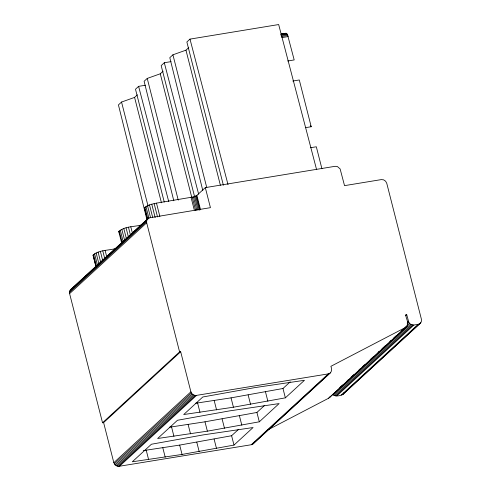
<?xml version="1.0" encoding="UTF-8"?>
<svg xmlns="http://www.w3.org/2000/svg" width="491" height="491" viewBox="0 0 491 491"><rect width="100%" height="100%" fill="white"/><g stroke="black" fill="none" stroke-linecap="round" stroke-linejoin="round"><path stroke-width="0.74" d="M420.204 323.373L418.197 324.324L413.87 325.036L410.476 324.238L408.85 322.421L406.708 314.614L405.627 314.792C405.959 318.561 410.169 324.557 405.646 327.393L330.873 366.329C332.217 369.005 331.848 373.338 328.295 373.89L195.191 395.593L192.036 393.948L190.889 391.818L180.676 351.74L103.613 422.598L102.533 422.776L69.612 293.63L69.624 291.31L70.796 289.42L148.785 217.949L210.43 207.662L205.318 187.623L335.101 166.308L337.415 166.553L340.122 168.922L344.535 185.641L381.304 179.602L383.618 179.841L385.619 181.21L386.767 183.339L421.388 319.162L421.376 321.482L420.204 323.373L343.148 394.23C340.06 395.887 335.279 397.109 332.493 394.285M102.533 422.776L179.589 351.918L146.674 222.773L146.686 220.453L147.852 218.563M254.412 441.906L253.246 443.796L251.232 444.748L118.128 466.45L114.974 464.805L113.826 462.675L103.613 422.598M344.314 392.34L343.148 394.23M96.083 267.012L93.051 255.136C98.814 249.937 107.799 250.557 114.888 248.759M121.578 242.652L118.742 231.519C124.72 226.173 134.025 226.916 141.322 225.019M147.453 219.778L144.428 207.902C147.453 204.692 152.37 204.139 156.482 203.133L193.448 196.909L196.879 195.387L205.318 187.623M268.086 429.754L328.583 398.25L330.142 396.765M137.406 94.812L134.583 97.408L121.547 102.042L118.429 104.914L147.005 219.925M145.373 85.244L138.609 86.355L135.491 89.221L164.246 202.034M163.092 71.195L160.269 73.791L147.232 78.425L144.115 81.291L173.796 200.758M171.064 61.627L164.301 62.738L161.177 65.604L194.663 196.971M188.777 47.572L185.96 50.168L172.924 54.808L169.8 57.674L202.801 190.496M316.511 169.321L278.667 24.55L189.986 39.114L186.868 41.987L223.38 185.23M70.078 290.273L148.785 217.949M69.624 291.31L146.686 220.453M69.464 292.458L146.527 221.601M69.612 293.63L146.674 222.773M113.826 462.675L190.889 391.818M114.268 463.805L191.33 392.947M114.974 464.805L192.036 393.948M115.901 465.615L192.957 394.758M116.975 466.174L194.037 395.316M118.128 466.45L195.191 395.593M119.288 466.419L196.351 395.562M143.262 450.621L179.669 445.092L231.605 435.732L238.338 429.539M169.321 427.238L204.993 421.812L256.922 412.452L264.631 405.363M195.375 403.283L231.046 397.857L282.976 388.498L290.273 381.789M233.986 445.085L253.068 427.538L203.342 434.879L151.406 444.238L132.325 461.779L182.057 454.445L233.986 445.085L231.605 435.732M259.309 421.806L279.121 403.584L229.395 410.918L177.46 420.278L157.648 438.5L207.374 431.166L259.309 421.806L256.922 412.452M285.363 397.845L304.445 380.304L254.712 387.638L202.783 396.998L183.702 414.545L233.428 407.211L285.363 397.845L282.976 388.498M251.232 444.748L328.295 373.89M252.313 444.41L329.375 373.553M253.246 443.796L330.302 372.939M405.578 315.652L406.708 314.614M407.285 322.329L408.408 321.292M407.162 323.974L408.85 322.421M339.809 387.559L342.62 384.975M347.119 380.838L348.248 379.801M351.059 377.217L353.87 374.627M358.933 369.975L360.621 368.422M362.867 366.354L364.555 364.801M370.183 359.633L372.994 357.043M378.058 352.391L379.181 351.353M381.992 348.77L385.367 345.664M389.866 341.527L390.996 340.496M393.807 337.906L396.059 335.838M401.116 331.186L403.369 329.117M405.057 327.565L409.555 323.428M328.583 398.25L405.646 327.393M406.082 326.945L407.205 325.907M329.467 397.618L406.53 326.76M333.42 395.089L410.476 324.238M334.494 395.654L411.556 324.797M335.654 395.924L412.71 325.067M336.808 395.893L413.87 325.036M341.135 395.181L418.197 324.324M342.215 394.85L420.922 322.519M287.695 61.001L294.189 59.933L287.462 34.511L286.044 33.253L281.3 34.161M280.999 34.082L286.044 33.253M280.742 34.321L286.511 33.376M281.226 34.751L286.996 33.799M280.975 35.573L287.462 34.511M281.392 36.512L287.886 35.45M281.736 37.623L288.229 36.555M292.808 81.04L299.295 79.972L311.214 126.733L305.445 127.678M310.551 147.717L316.321 146.772L321.924 168.744M179.589 351.918L180.676 351.74M310.361 125.739L311.214 126.733M144.428 207.902L144.581 208.411M118.742 231.519L118.896 232.028M93.051 255.136L96.046 266.779M189.986 39.114L228.02 184.622M164.301 62.738L198.665 194.209M138.609 86.355L168.732 201.58M185.96 50.168L220.391 185.248M265.471 391.83L267.859 401.184M172.924 54.808L206.785 187.66M248.151 394.954L250.533 404.308M196.879 195.387L200.475 209.485M196.351 195.762L199.947 209.86M195.565 196.155L199.162 210.258M194.577 196.547L197.983 209.909M193.448 196.909L196.854 210.271M192.257 197.216L195.663 210.578M160.269 73.791L191.864 197.738M191.085 197.443L194.301 210.062M239.418 415.791L241.805 425.138M231.046 397.857L233.428 407.211M147.232 78.425L178.258 200.144M222.098 418.909L224.479 428.262M214.18 400.533L216.568 409.887M134.583 97.408L161.447 202.801M156.482 203.133L159.882 216.488M154.137 203.587L157.543 216.948M214.101 439.071L216.482 448.424M151.762 204.201L155.162 217.562M204.993 421.812L207.374 431.166M149.503 204.925L152.719 217.544M121.547 102.042L148.03 205.95M147.521 205.711L150.547 217.587M197.597 402.982L199.978 412.33M145.944 206.502L148.976 218.378M144.894 207.251L147.92 219.127M196.781 442.195L199.162 451.542M188.127 424.488L190.514 433.841M130.79 226.75L132.306 232.685M128.452 227.21L130.342 234.63M126.07 227.824L128.341 236.73M179.669 445.092L182.057 454.445M123.812 228.542L126.463 238.933M121.829 229.328L124.671 240.461M171.543 426.937L173.924 436.29M120.258 230.119L123.284 241.995M119.203 230.868L122.234 242.744M162.809 447.774L165.191 457.121M105.105 250.367L106.811 257.051M102.766 250.827L104.847 258.99M100.385 251.441L102.656 260.347M98.126 252.165L100.778 262.556M96.144 252.951L98.979 264.084M146.226 450.216L148.607 459.57M94.573 253.743L97.599 265.619M93.517 254.491L96.543 266.361"/></g></svg>
